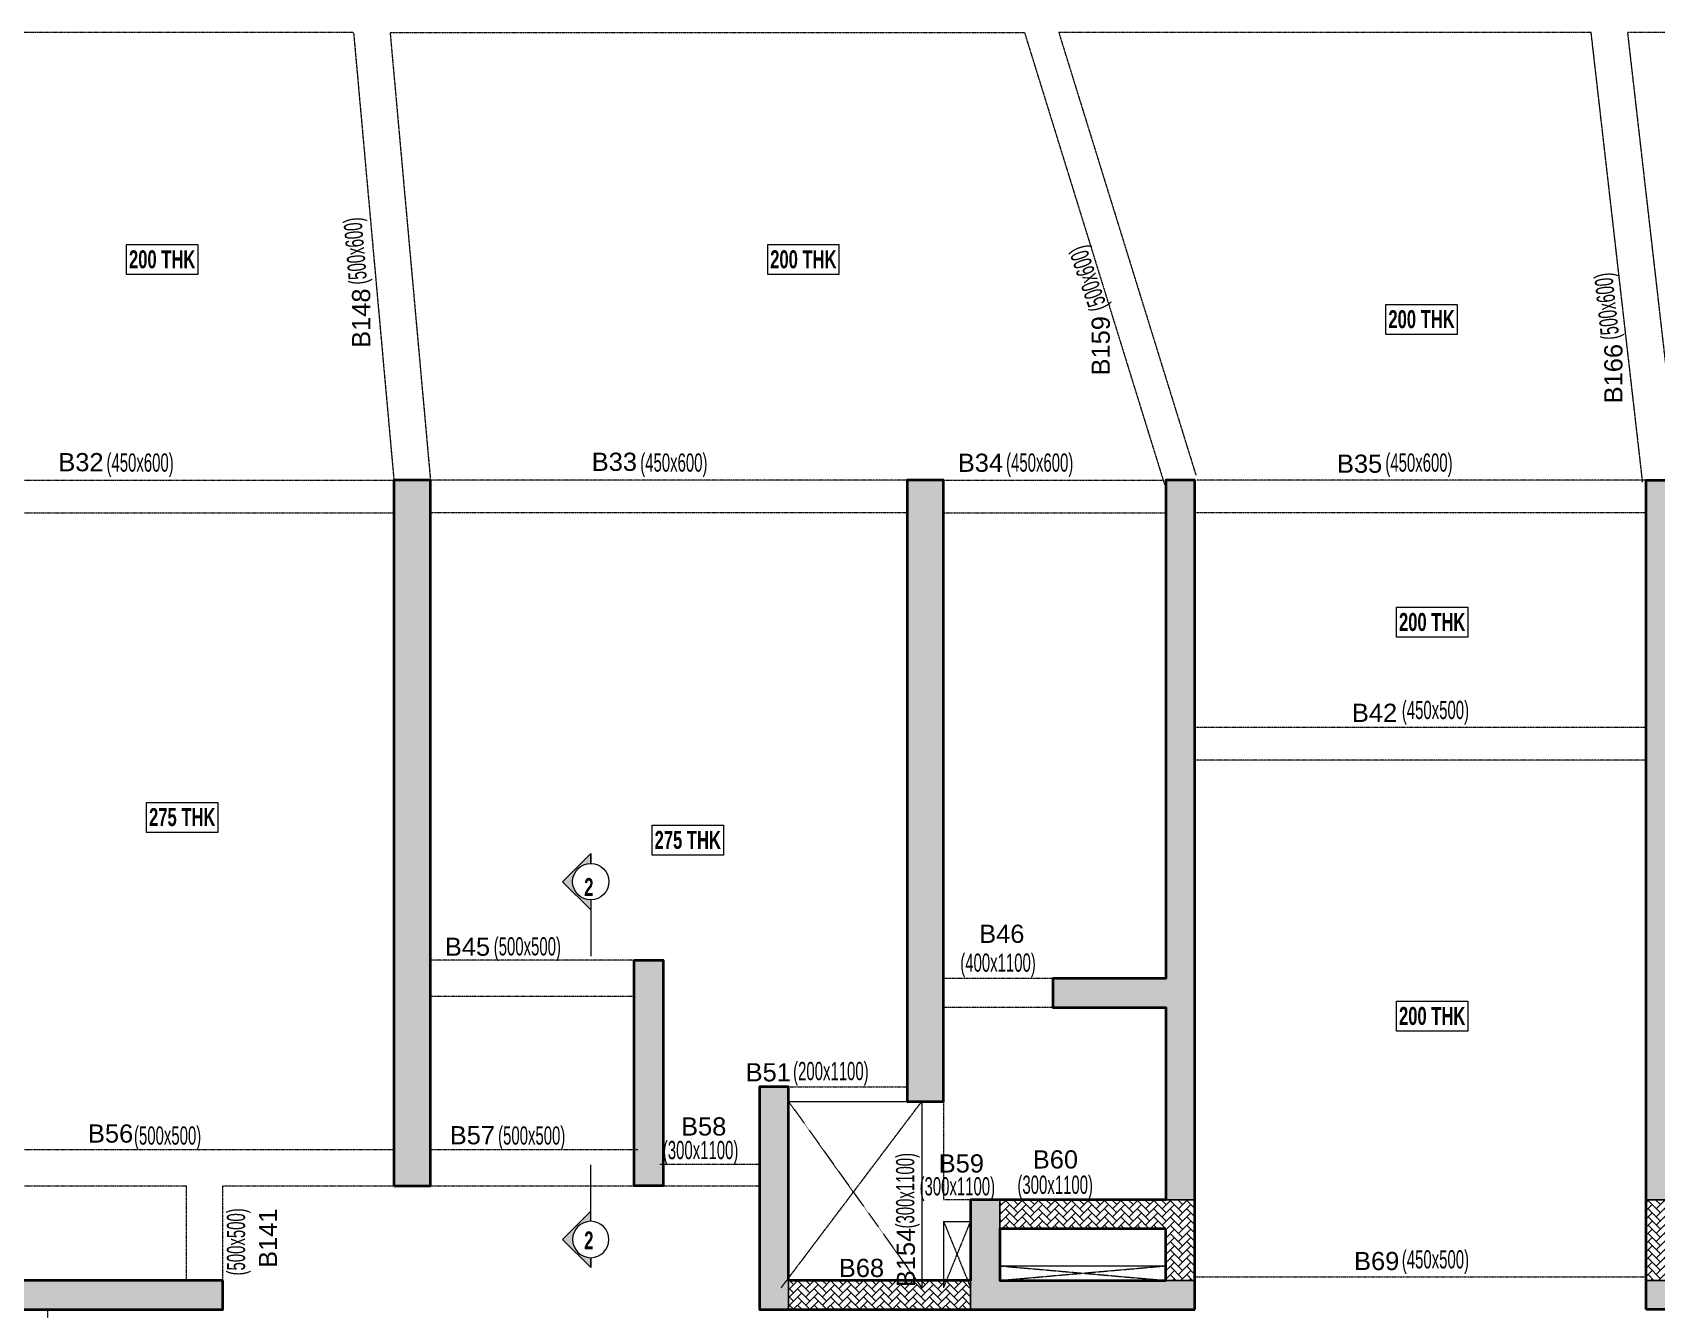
# Model space of a CAD drawing. Header units: millimetres. Extents: x 356 to 70590, y 254 to 62442.
# Drawn here: x 19799 to 42106, y 23978 to 41529 of the extents above; entities that cross this region are included whole.
import ezdxf
from ezdxf.enums import TextEntityAlignment as Align

# ---------------------------------------------------------------- set-up
doc = ezdxf.new("R2010")
doc.units = ezdxf.units.MM
doc.linetypes.add('HIDDEN', pattern=[0.375, 0.25, -0.125])
for name, color, linetype, lineweight in [('A-FLOR-IDEN', 11, 'Continuous', 9), ('A-HIDD-ABVE', 8, 'HIDDEN', 20), ('G-ANNO-SYMB', 1, 'Continuous', 9), ('S-BEAM', 7, 'Continuous', 18), ('S-BEAM-IDEN', 2, 'Continuous', 9), ('S-COL HATCH', 9, 'Continuous', 0), ('S-COLS', 5, 'Continuous', 35)]:
    doc.layers.add(name, color=color, linetype=linetype, lineweight=lineweight)
doc.layers.add('Beam Nos', color=7, linetype='Continuous')
doc.layers.add('changes', color=7, linetype='Continuous')
doc.styles.add('SC-BBS1', font='SansSerif')
doc.styles.add('Swis721 LtCn BT', font='swisscl.ttf', dxfattribs={"width": 0.9, "height": 233.355162})
doc.styles.add('Swis721 LtCn BT_B', font='', dxfattribs={"width": 0.9, "height": 246.918336})
doc.styles.get('Swis721 LtCn BT_B').set_extended_font_data('Swis721 LtCn BT', bold=True)
pattern_1 = [(45, (-31794446.854, 20735559.75), (0, 113.13708499), [240, -80]), (135, (-31794390.286, 20735616.32), (9e-15, 113.13708499), [240, -80])]

# ---------------------------------------------------------------- blocks, each defined once
blk = doc.blocks.new('A$C0921b736')
at = {"layer": 'S-COL HATCH', "transparency": 33554687}
h = blk.add_hatch(color=256, dxfattribs=at)
h.dxf.hatch_style = 1
h.paths.add_polyline_path([(5425, 11675), (5425, 11275), (10175, 11275), (10175, 11675)])
h.paths.add_polyline_path([(5425, 11675), (5975, 11675), (5975, 22675), (5425, 22675)])
h = blk.add_hatch(color=256, dxfattribs=at)
h.dxf.hatch_style = 1
h.paths.add_polyline_path([(12525, 12975), (13025, 12975), (13025, 22675), (12525, 22675)])
h = blk.add_hatch(color=256, dxfattribs=at)
h.dxf.hatch_style = 1
h.paths.add_polyline_path([(19575, 14135), (20075, 14135), (20075, 22675), (19575, 22675)])
h = blk.add_hatch(color=256, dxfattribs=at)
h.dxf.hatch_style = 1
h.paths.add_polyline_path([(23525, 22675), (23125, 22675), (23125, 15825), (21575, 15825), (21575, 15425), (23125, 15425), (23125, 12785), (23525, 12785)])
h = blk.add_hatch(color=256, dxfattribs=at)
h.dxf.hatch_style = 1
h.paths.add_polyline_path([(29725, 12785), (30125, 12785), (30125, 15425), (31675, 15425), (31675, 15825), (30125, 15825), (30125, 22675), (29725, 22675)])
h = blk.add_hatch(color=256, dxfattribs=at)
h.dxf.hatch_style = 1
h.paths.add_polyline_path([(15825, 12975), (16225, 12975), (16225, 16075), (15825, 16075)])
h = blk.add_hatch(color=256, dxfattribs=at)
h.dxf.hatch_style = 1
h.paths.add_polyline_path([(17945, 14335), (17545, 14335), (17545, 11275), (17945, 11275), (17945, 11675)])
h = blk.add_hatch(color=256, dxfattribs=at)
h.dxf.hatch_style = 1
h.paths.add_polyline_path([(23525, 11275), (23525, 11675), (23125, 11675), (20845, 11675), (20845, 12385), (20845, 12785), (20445, 12785), (20445, 11675), (20445, 11275)])
at = {"layer": 'S-COL HATCH'}
h = blk.add_hatch(dxfattribs=at)
h.set_pattern_fill('AR-HBONE', color=256, scale=20)
h.set_pattern_definition(pattern_1)
h.paths.add_polyline_path([(23125, 12385), (23125, 11692), (23125, 11692), (23125, 11675), (23525, 11675), (23525, 12785), (20845, 12785), (20845, 12485), (20845, 12385)])
at = {"layer": 'S-COL HATCH', "transparency": 33554687}
h = blk.add_hatch(color=256, dxfattribs=at)
h.dxf.hatch_style = 1
h.paths.add_polyline_path([(32805, 11275), (32805, 11675), (32805, 12785), (32405, 12785), (32405, 12385), (32405, 11675), (30125, 11675), (29725, 11675), (29725, 11275)])
at = {"layer": 'S-COL HATCH'}
h = blk.add_hatch(dxfattribs=at)
h.set_pattern_fill('AR-HBONE', color=256, scale=20)
h.set_pattern_definition(pattern_1)
h.paths.add_polyline_path([(30125, 12385), (30125, 11692), (30125, 11692), (30125, 11675), (29725, 11675), (29725, 12785), (32405, 12785), (32405, 12485), (32405, 12385)])
h = blk.add_hatch(dxfattribs=at)
h.set_pattern_fill('AR-HBONE', color=256, scale=20)
h.set_pattern_definition([(45, (-31966103.18, 21022167.41), (0, 113.13708499), [240, -80]), (135, (-31966046.61, 21022223.98), (9e-15, 113.13708499), [240, -80])])
h.paths.add_polyline_path([(20445, 11275), (20445, 11675), (17945, 11675), (17945, 11275)])
at = {"layer": 'changes'}
for p, q in [((20845, 12385), (20845, 12785)), ((23125, 12785), (23525, 12785)), ((30125, 12785), (29725, 12785)), ((17945, 11675), (17945, 11275)), ((20445, 11675), (20445, 11275)), ((23125, 11675), (23525, 11675)), ((30125, 11675), (29725, 11675))]:
    blk.add_line(p, q, dxfattribs=at)
at = {"layer": 'S-COLS', "elevation": 0}
for points in [[(12525, 12975), (13025, 12975), (13025, 22675), (12525, 22675)], [(15825, 16075), (16225, 16075), (16225, 12975), (15825, 12975)], [(10175, 11675), (5425, 11675), (5425, 11275), (10175, 11275)]]:
    blk.add_lwpolyline(points, close=True, dxfattribs=at)
at = {"layer": 'S-COLS'}
for points in [[(23525, 11275), (23525, 22675), (23125, 22675), (23125, 15825), (21575, 15825), (21575, 15425), (23125, 15425), (23125, 12785), (20445, 12785), (20445, 11675), (17945, 11675), (17945, 14335), (17545, 14335), (17545, 11275), (23525, 11275)], [(29725, 11275), (29725, 22675), (30125, 22675), (30125, 15825), (31675, 15825), (31675, 15425), (30125, 15425), (30125, 12785), (32805, 12785), (32805, 11675), (35305, 11675), (35305, 14335), (35705, 14335), (35705, 11275), (29725, 11275)]]:
    blk.add_lwpolyline(points, dxfattribs=at)
for points in [[(19575, 14135), (20075, 14135), (20075, 22675), (19575, 22675)], [(23125, 12385), (20845, 12385), (20845, 11675), (23125, 11675)]]:
    blk.add_lwpolyline(points, close=True, dxfattribs=at)
blk = doc.blocks.new('Detail View - M_Section Head - Structural Type 1-785420-STILT FLOOR FRAMING PLAN')
at = {"layer": 'G-ANNO-SYMB'}
h = blk.add_hatch(color=9, dxfattribs=at)
edge = h.paths.add_edge_path(flags=0)
edge.add_line((-8.5, 0), (-9.86, 0))
edge.add_line((-9.86, 0), (-5.99, 3.87))
edge.add_line((-5.99, 3.87), (-2.12, 0))
edge.add_line((-2.12, 0), (-3.5, 0))
edge.add_arc((-6, 0), 2.5, 360, 540)
for p, q in [((-5.99, 3.87), (-9.86, 0)), ((-5.99, 3.87), (-2.12, 0)), ((-8.5, 0), (-9.86, 0)), ((-3.5, 0), (-2.12, 0))]:
    blk.add_line(p, q, dxfattribs=at)
at = {"layer": 'G-ANNO-SYMB', "color": 5}
for p, q in [((-5.99, 3.87), (-9.86, 0)), ((-2.12, 0), (-5.99, 3.87)), ((-9.86, 0), (-8.5, 0)), ((-3.5, 0), (4.24, 0)), ((-3.5, 0), (-2.12, 0))]:
    blk.add_line(p, q, dxfattribs=at)
at = {"layer": 'G-ANNO-SYMB'}
blk.add_arc((-6, 0), 2.5, 360, 180, dxfattribs=at)
at = {"layer": 'G-ANNO-SYMB', "color": 5}
for start, end in [(360, 180), (180, 360)]:
    blk.add_arc((-6, 0), 2.5, start, end, dxfattribs=at)

msp = doc.modelspace()

# ---------------------------------------------------------------- linework, layer by layer
at = {"layer": 'A-FLOR-IDEN', "color": 8, "flags": 128}
for points in [[(22069.1, 38612.9), (22069.1, 38201), (21091.6, 38201), (21091.6, 38612.9)], [(22069.1, 38612.9), (22069.1, 38201), (21091.6, 38201), (21091.6, 38612.9)], [(30876.6, 38612.9), (30876.6, 38201), (29899.1, 38201), (29899.1, 38612.9)], [(30876.6, 38612.9), (30876.6, 38201), (29899.1, 38201), (29899.1, 38612.9)], [(39367.6, 37790.4), (39367.6, 37378.5), (38390.1, 37378.5), (38390.1, 37790.4)], [(39367.6, 37790.4), (39367.6, 37378.5), (38390.1, 37378.5), (38390.1, 37790.4)], [(39513.4, 33628.7), (39513.4, 33216.8), (38535.9, 33216.8), (38535.9, 33628.7)], [(22344.6, 30947.1), (22344.6, 30535.3), (21367.1, 30535.3), (21367.1, 30947.1)], [(39513.4, 28214.4), (39513.4, 27802.5), (38535.9, 27802.5), (38535.9, 28214.4)]]:
    msp.add_lwpolyline(points, close=True, dxfattribs=at)
at = {"layer": 'A-FLOR-IDEN', "color": 8, "elevation": 0, "flags": 128}
msp.add_lwpolyline([(29288.6, 30633.7), (29288.6, 30221.9), (28311.1, 30221.9), (28311.1, 30633.7)], close=True, dxfattribs=at)
at = {"layer": 'A-HIDD-ABVE', "linetype": 'HIDDEN'}
for p, q in [((30084.2, 24278), (32014.2, 26838)), ((30184.2, 26838), (32014.2, 24278)), ((32314.2, 25188), (32684.2, 24278)), ((32314.2, 24278), (32684.2, 25188)), ((33084.2, 24578.2), (35364.2, 24378)), ((33084.2, 24378), (35364.2, 24578.2))]:
    msp.add_line(p, q, dxfattribs=at)
at = {"layer": 'S-BEAM', "linetype": 'HIDDEN'}
for p, q in [((24209.1, 41528), (16968.6, 41528)), ((24209.1, 41528, 0), (24765.2, 35355.6, 0)), ((24711.1, 41529.2, 0), (25263.2, 35400.5, 0)), ((24711.2, 41528), (33424.9, 41528)), ((33424.9, 41528, 0), (35349.3, 35311.5)), ((41208.6, 41528), (33895.9, 41528)), ((33895.9, 41528, 0), (35779.1, 35444.6)), ((41915.8, 35349.6), (41208.6, 41528, 0)), ((42412.6, 35406.5), (41711.7, 41529.2, 0)), ((45406.6, 41528), (41711.8, 41528)), ((18214.2, 35378), (24764.2, 35378, 0)), ((31814.2, 35378), (25264.2, 35378, 0)), ((32314.2, 35378), (35337, 35378)), ((41964.2, 35378.1), (35791.4, 35378)), ((18214.2, 34928), (24764.2, 34928)), ((31814.2, 34928), (25264.2, 34928)), ((32314.2, 34928), (35364.2, 34928)), ((41964.2, 34928.1, 0), (35764.2, 34928)), ((41964.2, 31978), (35764.2, 31978)), ((41964.2, 31528), (35764.2, 31528)), ((28064.2, 28778, 0), (25264.2, 28778, 0)), ((33814.2, 28528), (32314.2, 28528)), ((28064.2, 28278, 0), (25264.2, 28278, 0)), ((33814.2, 28128), (32314.2, 28128)), ((30184.2, 27038), (31814.2, 27038)), ((32314.2, 26838), (32314.2, 25488)), ((18214.2, 26178), (24764.2, 26178)), ((25264.2, 26178, 0), (28114.2, 26178, 0)), ((28414.2, 25978, 0), (29784.2, 25978)), ((18214.2, 25678), (21914.2, 25678)), ((21914.2, 24378.1, 0), (21914.2, 25678, 0)), ((22414.2, 25678), (29784.2, 25678)), ((22414.2, 24378.1, 0), (22414.2, 25678, 0)), ((32314.2, 25488), (32684.2, 25488)), ((35764.2, 24428), (41964.2, 24428)), ((20009.8, 21978), (20009.8, 23978, 0))]:
    msp.add_line(p, q, dxfattribs=at)
at = {"layer": 'S-BEAM'}
for p, q in [((30184.2, 26838), (31814.2, 26838)), ((32014.2, 26838), (32014.2, 24278)), ((32314.2, 25188), (32314.2, 24278)), ((32314.2, 25188), (32684.2, 25188))]:
    msp.add_line(p, q, dxfattribs=at)
at = {"layer": 'S-BEAM', "ltscale": 250000, "elevation": 0}
msp.add_lwpolyline([(70264.6, 37541.4, -0.1044195), (38147.6, 51006.4, 0.059137), (30024.4, 56329.2, 0.059137)], format="xyb", dxfattribs=at)
at = {"layer": 'S-BEAM', "elevation": 0}
msp.add_lwpolyline([(35364.2, 24378), (33084.2, 24378), (33084.2, 24578.2), (35364.2, 24578.2)], close=True, dxfattribs=at)

# ---------------------------------------------------------------- block references
at = {"layer": 'changes'}
msp.add_blockref('A$C0921b736', (12239.2, 12702.8), dxfattribs=at)
at = {"layer": 'G-ANNO-SYMB', "extrusion": (0, 0, -1), "yscale": 99.99999999999991, "zscale": 99.99999999999991, "rotation": 270}
for p, xscale in [((-27467.6, 29258.5), 99.99999999999991), ((-27467.6, 25540.6), -99.99999999999991)]:
    msp.add_blockref('Detail View - M_Section Head - Structural Type 1-785420-STILT FLOOR FRAMING PLAN', p, dxfattribs=dict(at, xscale=xscale))

# ---------------------------------------------------------------- texts
at = {"layer": 'A-FLOR-IDEN', "color": 1, "char_height": 246.92, "width": 1155, "attachment_point": 2, "line_spacing_factor": 0.964267, "style": 'Swis721 LtCn BT_B'}
for s, insert in [('200 THK', (21580.4, 38534.8)), ('200 THK', (21580.4, 38534.8)), ('200 THK', (30387.9, 38534.8)), ('200 THK', (30387.9, 38534.8)), ('200 THK', (38878.9, 37712.3)), ('200 THK', (38878.9, 37712.3)), ('200 THK', (39024.6, 33550.6)), ('275 THK', (21855.9, 30869.1)), ('275 THK', (28799.9, 30555.7, 0)), ('200 THK', (39024.6, 28136.3))]:
    msp.add_mtext(s, dxfattribs=dict(at, insert=insert))
at = {"layer": 'Beam Nos', "color": 3, "style": 'SC-BBS1'}
for s, p in [('B148', (24512.9, 37602.3, 0)), ('B159', (34671.8, 37222.8, 0)), ('B166', (41713.5, 36840.1, 0)), ('B141', (23233.4, 24958.4)), ('B154', (31994.8, 24693.5, 0))]:
    msp.add_text(s, height=250, rotation=90, dxfattribs=at).set_placement(p, align=Align.BOTTOM_CENTER)
for s, p in [('B32', (20464.8, 35423.4)), ('B33', (27791.6, 35428.6)), ('B34', (32819.9, 35415.2)), ('B35', (38027.8, 35402.6)), ('B42', (38232.9, 31978.8)), ('B46', (33113, 28941.8)), ('B45', (25774, 28764.3)), ('B51', (29905.5, 27038.7)), ('B58', (29018.7, 26294)), ('B56', (20872, 26197.1)), ('B57', (25841.4, 26173.9, 0)), ('B59', (32557.8, 25786.1)), ('B60', (33850.2, 25841.2)), ('B69', (38262.4, 24444.7)), ('B68', (31185.9, 24349.7))]:
    msp.add_text(s, height=250, dxfattribs=at).set_placement(p, align=Align.BOTTOM_CENTER)
at = {"layer": 'G-ANNO-SYMB', "color": 5, "char_height": 246.9, "width": 330, "attachment_point": 8, "line_spacing_factor": 0.964267, "style": 'Swis721 LtCn BT_B'}
for insert in [(27440.9, 29660.8), (27440.9, 24804.7)]:
    msp.add_mtext('2', dxfattribs=dict(at, insert=insert))
at = {"layer": 'S-BEAM-IDEN', "style": 'Swis721 LtCn BT', "width": 0.8}
for s, rotation, p in [('(500x600)', 95.07956, (24398.2, 38074.7, 0)), ('(500x600)', 109.17734, (34566.1, 37750, 0)), ('(500x600)', 96.26123, (41596.6, 37318.9, 0)), ('(500x500)', 360, (26134.6, 28844.7, 0)), ('(400x1100)', 360, (32543.1, 28620.2, 0)), ('(200x1100)', 360, (30247, 27130.2, 0)), ('(500x500)', 360, (21193.5, 26244.7)), ('(500x500)', 360, (26194.9, 26244.7)), ('(300x1100)', 360, (28457.7, 26044.7)), ('(300x1100)', 90, (31910.9, 25092.5, 0)), ('(300x1100)', 360, (31983.7, 25546.2, 0)), ('(300x1100)', 360, (33328.1, 25568.1, 0)), ('(500x500)', 90, (22719.4, 24446.7))]:
    msp.add_text(s, height=250, rotation=rotation, dxfattribs=at).set_placement(p)
for s, p in [('(450x600)', (20815.9, 35493)), ('(450x600)', (28147.2, 35493)), ('(450x600)', (33172.4, 35493)), ('(450x600)', (38381.7, 35493)), ('(450x500)', (38608, 32093)), ('(450x500)', (38608, 24543))]:
    msp.add_text(s, height=250, dxfattribs=at).set_placement(p)

doc.saveas('drawing.dxf')
